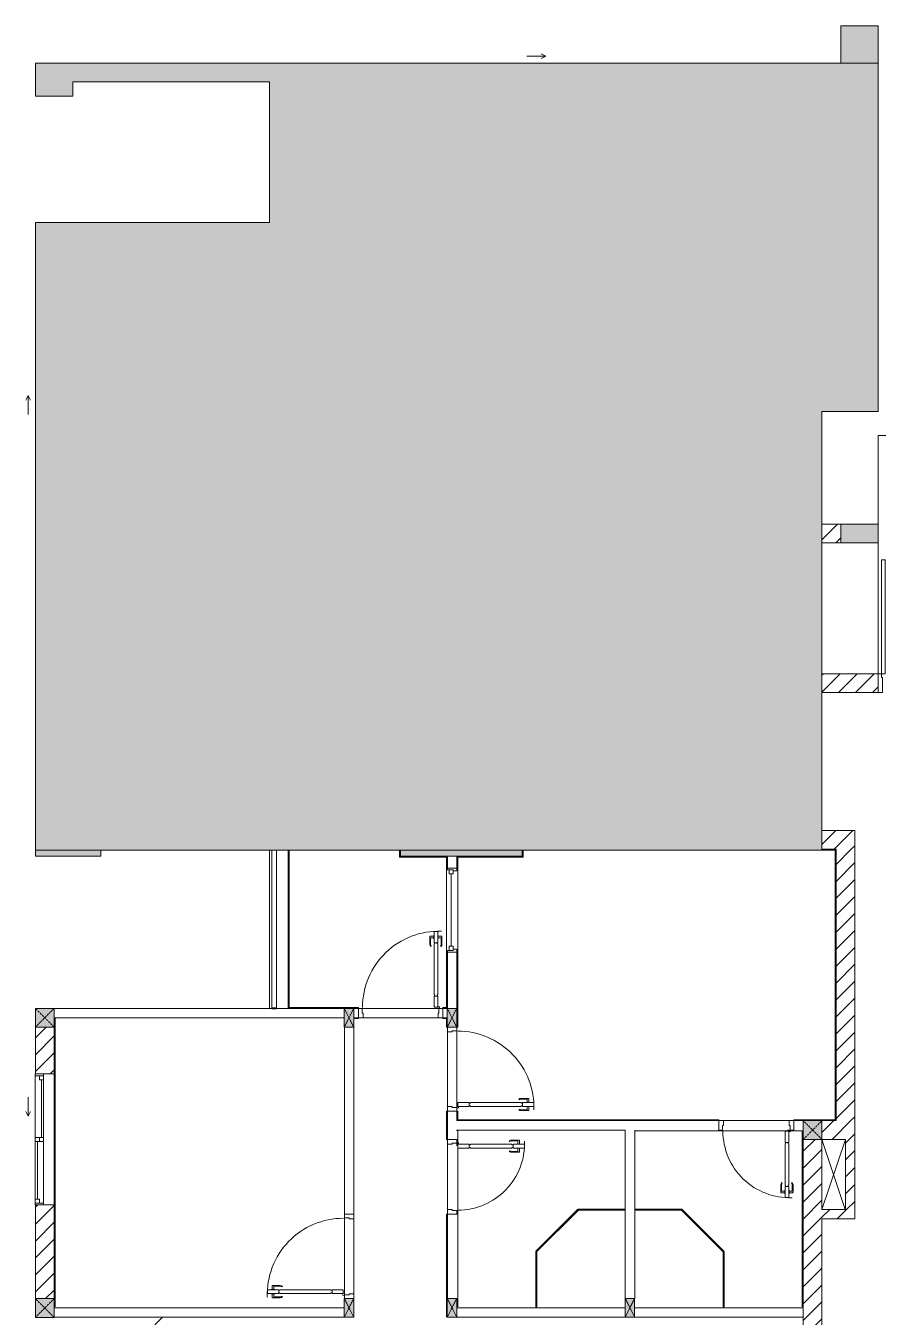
# Model space of a CAD drawing. Header units: millimetres. Extents: x 31499 to 223976, y 3719 to 80291.
# Drawn here: x 130173 to 139275, y 64837 to 78637 of the extents above; entities that cross this region are included whole.
import ezdxf

# ---------------------------------------------------------------- set-up
doc = ezdxf.new("R2010")
doc.units = ezdxf.units.MM
doc.linetypes.add('IMPORT-Dash _2_', pattern=[6, 3, -3])
for name, color, linetype, lineweight in [('0-2', 170, 'Continuous', 9), ('A-DETL-GENF-6', 20, 'Continuous', 9), ('A-DETL-GENF-7', 170, 'Continuous', 9), ('A-DETL-THIN-2', 151, 'Continuous', 9), ('A-DOOR-2', 170, 'Continuous', 9), ('A-DOOR-FRAM-2', 170, 'Continuous', 9), ('A-FLOR-1', 170, 'Continuous', 9), ('A-FLOR-HRAL-6', 170, 'Continuous', 9), ('A-GLAZ-5', 170, 'Continuous', 9), ('A-GLAZ-CURT-3', 170, 'Continuous', 9), ('A-WALL-1', 170, 'Continuous', 9), ('A-WALL-PATT-3', 170, 'Continuous', 9), ('A_1404_dwg-1', 170, 'Continuous', 9), ('I-WALL', 170, 'Continuous', 9), ('I-WALL-1', 170, 'Continuous', 9), ('S-COLS-1', 170, 'Continuous', 9), ('S-COLS-12', 170, 'IMPORT-Dash _2_', 9), ('S-COLS-2', 170, 'Continuous', 9), ('S-COLS-4', 170, 'Continuous', 9), ('S-COLS-HDLN-1', 170, 'IMPORT-Dash _2_', 9)]:
    doc.layers.add(name, color=color, linetype=linetype, lineweight=lineweight)
pattern_1 = [(45, (0, 0), (-90.50967, 90.50967), [])]

# ---------------------------------------------------------------- blocks, each defined once
blk = doc.blocks.new('A_1404_dwg_NCV_TKTC_KET CAU_rvt-1-TKTC_MB HOÀN THIỆN SÀN TẦNG 3-4-4819833-KeyPlan-CH2A_Tầng 3 - Tầng 8')
at = {"layer": 'S-COLS-1'}
for points in [[(42453, 78237), (42653, 78237), (42653, 78637), (42253, 78637), (42253, 78237), (42443, 78237)], [(42403, 73112), (42653, 73112), (42653, 73312), (42253, 73312), (42253, 73112)], [(34353, 69762), (34353, 69827), (33653, 69827), (33653, 69762)], [(38153, 69762), (38853, 69762), (38853, 69827), (37553, 69827), (37553, 69762), (38053, 69762)]]:
    blk.add_hatch(color=256, dxfattribs=at).paths.add_polyline_path(points)
at = {"layer": 'A-FLOR-1'}
for p, q in [((42653, 73112), (42653, 71712)), ((36152, 69827), (36152, 68137))]:
    blk.add_line(p, q, dxfattribs=at)
at = {"layer": 'A-FLOR-1', "flags": 128}
for points in [[(44403, 74259), (42653, 74259), (42653, 73312)], [(42053, 65987), (42053, 66735), (42303, 66735)]]:
    blk.add_lwpolyline(points, dxfattribs=at)
at = {"layer": 'S-COLS-2', "flags": 128}
for points in [[(42653, 78237), (42653, 78637), (42253, 78637), (42253, 78237)], [(33653, 69827), (33653, 69762), (34353, 69762), (34353, 69827)]]:
    blk.add_lwpolyline(points, dxfattribs=at)
blk.add_lwpolyline([(42253, 73312), (42253, 73112), (42653, 73112), (42653, 73312)], close=True, dxfattribs=at)
blk = doc.blocks.new('A_1404_dwg_DOOR_CW_01 CANH MO-PANEL KINH - DIW_01-900x2200-CỬA GỖ VÂN LAMINATE-V88-TKTC_MB HOÀN THIỆN SÀN TẦNG 3-4-4819893-KeyPlan-CH2A_Tầng 3 - Tầng 8')
at = {"layer": 'A-DETL-GENF-7'}
for p, q in [((38814, 67167), (38818, 67160)), ((38840, 67175), (38919, 67175)), ((38902, 67167), (38840, 67167)), ((38906, 67132), (38906, 67163)), ((38906, 67088), (38906, 67057)), ((38923, 67132), (38923, 67171)), ((38923, 67088), (38923, 67049)), ((38814, 67053), (38818, 67060)), ((38902, 67053), (38840, 67053)), ((38840, 67045), (38919, 67045))]:
    blk.add_line(p, q, dxfattribs=at)
at = {"layer": 'A-DETL-GENF-7', "flags": 128}
for points in [[(38285, 67130), (38285, 67090), (38165, 67090), (38165, 67130)], [(38299, 67124), (38299, 67130), (38841, 67130), (38841, 67124), (38855, 67124), (38855, 67096), (38841, 67096), (38841, 67090), (38299, 67090), (38299, 67096), (38285, 67096), (38285, 67124)], [(38975, 67090), (38975, 67130), (38855, 67130), (38855, 67090)], [(38895, 67132), (38895, 67130), (38934, 67130), (38934, 67132)], [(38895, 67088), (38895, 67090), (38934, 67090), (38934, 67088)]]:
    blk.add_lwpolyline(points, close=True, dxfattribs=at)
at = {"layer": 'A-DETL-GENF-7'}
blk.add_circle((38163, 67080), 10, dxfattribs=at)
for centre, radius, start, end in [((38163, 67080), 814, 358, 90), ((38840, 67130), 45, 90, 125), ((38840, 67130), 37, 90, 125), ((38902, 67163), 4, 0, 90), ((38919, 67171), 4, 0, 90), ((38840, 67090), 45, 235, 270), ((38840, 67090), 37, 235, 270), ((38902, 67057), 4, 270, 0), ((38919, 67049), 4, 270, 0)]:
    blk.add_arc(centre, radius, start, end, dxfattribs=at)
at = {"layer": 'A-DOOR-2'}
blk.add_line((38153, 67080), (38153, 67105), dxfattribs=at)
at = {"layer": 'A-DOOR-2', "flags": 128}
blk.add_lwpolyline([(38153, 67937), (38153, 67897), (38103, 67897), (38103, 67887), (38053, 67887), (38053, 67937)], dxfattribs=at)
blk.add_lwpolyline([(38053, 67087), (38103, 67087), (38103, 67077), (38153, 67077), (38153, 67037), (38053, 67037)], close=True, dxfattribs=at)
blk = doc.blocks.new('A_1404_dwg_DOOR_CW_01 CANH MO-PANEL KINH - DIG_02-800x2200-CỬA NHÔM KÍNH-V57-TKTC_MB HOÀN THIỆN SÀN TẦNG 3-4-4819848-KeyPlan-CH2A_Tầng 3 - Tầng 8')
at = {"layer": 'A-DETL-GENF-7'}
for p, q in [((112414, 58419), (112418, 58413)), ((112440, 58427), (112519, 58427)), ((112502, 58419), (112440, 58419)), ((112506, 58384), (112506, 58415)), ((112523, 58384), (112523, 58423)), ((112414, 58305), (112418, 58312)), ((112502, 58305), (112440, 58305)), ((112440, 58297), (112519, 58297)), ((112506, 58340), (112506, 58309)), ((112523, 58340), (112523, 58301))]:
    blk.add_line(p, q, dxfattribs=at)
at = {"layer": 'A-DETL-GENF-7', "flags": 128}
for points in [[(111985, 58342), (111985, 58382), (111865, 58382), (111865, 58342)], [(111999, 58348), (111999, 58342), (112441, 58342), (112441, 58348), (112455, 58348), (112455, 58376), (112441, 58376), (112441, 58382), (111999, 58382), (111999, 58376), (111985, 58376), (111985, 58348)], [(112575, 58382), (112575, 58342), (112455, 58342), (112455, 58382)], [(112495, 58384), (112495, 58382), (112534, 58382), (112534, 58384)], [(112495, 58340), (112495, 58342), (112534, 58342), (112534, 58340)]]:
    blk.add_lwpolyline(points, close=True, dxfattribs=at)
at = {"layer": 'A-DETL-GENF-7'}
blk.add_circle((111863, 58392), 10, dxfattribs=at)
for centre, radius, start, end in [((111863, 58392), 714, 270, 2), ((112440, 58382), 45, 90, 125), ((112440, 58382), 37, 90, 125), ((112502, 58415), 4, 0, 90), ((112519, 58423), 4, 0, 90), ((112440, 58342), 45, 235, 270), ((112440, 58342), 37, 235, 270), ((112502, 58309), 4, 270, 0), ((112519, 58301), 4, 270, 0)]:
    blk.add_arc(centre, radius, start, end, dxfattribs=at)
at = {"layer": 'A-DOOR-2'}
blk.add_line((111853, 58392), (111853, 58367), dxfattribs=at)
at = {"layer": 'A-DOOR-2', "flags": 128}
for points in [[(111753, 58435), (111753, 58385), (111803, 58385), (111803, 58395), (111853, 58395), (111853, 58435)], [(111753, 57685), (111753, 57635), (111853, 57635), (111853, 57675), (111803, 57675), (111803, 57685)]]:
    blk.add_lwpolyline(points, close=True, dxfattribs=at)
blk = doc.blocks.new('A_1404_dwg_DOOR_CW_01 CANH MO-PANEL KINH - DIW_01-900x2200-CỬA GỖ VÂN LAMINATE-553393-TKTC_MB HOÀN THIỆN SÀN TẦNG 3-4-4819840-KeyPlan-CH2A_Tầng 3 - Tầng 8')
at = {"layer": 'A-DETL-GENF-7'}
for p, q in [((46582, 38482), (46582, 38521)), ((46666, 38525), (46586, 38525)), ((46599, 38482), (46599, 38513)), ((46603, 38517), (46666, 38517)), ((46691, 38517), (46687, 38511)), ((46582, 38438), (46582, 38399)), ((46666, 38395), (46586, 38395)), ((46599, 38438), (46599, 38407)), ((46603, 38403), (46666, 38403)), ((46691, 38404), (46687, 38410))]:
    blk.add_line(p, q, dxfattribs=at)
at = {"layer": 'A-DETL-GENF-7', "flags": 128}
for points in [[(46531, 38440), (46531, 38480), (46651, 38480), (46651, 38440)], [(46610, 38482), (46610, 38480), (46571, 38480), (46571, 38482)], [(46610, 38438), (46610, 38440), (46571, 38440), (46571, 38438)], [(47207, 38474), (47207, 38480), (46665, 38480), (46665, 38474), (46651, 38474), (46651, 38446), (46665, 38446), (46665, 38440), (47207, 38440), (47207, 38446), (47221, 38446), (47221, 38474)], [(47221, 38480), (47221, 38440), (47341, 38440), (47341, 38480)]]:
    blk.add_lwpolyline(points, close=True, dxfattribs=at)
at = {"layer": 'A-DETL-GENF-7'}
blk.add_circle((47343, 38430), 10, dxfattribs=at)
for centre, radius, start, end in [((47343, 38430), 814, 90, 182), ((46586, 38521), 4, 90, 180), ((46603, 38513), 4, 90, 180), ((46666, 38480), 45, 55, 90), ((46666, 38480), 37, 55, 90), ((46586, 38399), 4, 180, 270), ((46603, 38407), 4, 180, 270), ((46666, 38440), 37, 270, 305), ((46666, 38440), 45, 270, 305)]:
    blk.add_arc(centre, radius, start, end, dxfattribs=at)
at = {"layer": 'A-DOOR-2'}
blk.add_line((47353, 38430), (47353, 38455), dxfattribs=at)
at = {"layer": 'A-DOOR-2', "flags": 128}
for points in [[(47453, 39237), (47453, 39287), (47353, 39287), (47353, 39247), (47403, 39247), (47403, 39237)], [(47453, 38387), (47453, 38437), (47403, 38437), (47403, 38427), (47353, 38427), (47353, 38387)]]:
    blk.add_lwpolyline(points, close=True, dxfattribs=at)
blk = doc.blocks.new('A_1404_dwg_M_Fixed - 900 x 1400-901190-TKTC_MB HOÀN THIỆN SÀN TẦNG 3-4-4819850-KeyPlan-CH2A_Tầng 3 - Tầng 8')
at = {"layer": 'A-GLAZ-5'}
blk.add_line((111794, 60598), (111794, 61372), dxfattribs=at)
at = {"layer": 'A-GLAZ-5', "flags": 128}
for points in [[(111772, 61416), (111772, 61372), (111816, 61372), (111816, 61416), (111753, 61416), (111753, 61434)], [(111816, 61403), (111853, 61403), (111853, 61435)], [(111753, 60535), (111753, 60554), (111816, 60554), (111816, 60598), (111772, 60598), (111772, 60554)], [(111816, 60567), (111853, 60567), (111853, 60535)]]:
    blk.add_lwpolyline(points, dxfattribs=at)
blk = doc.blocks.new('A_1404_dwg_Railing - 50 x 10mm-901205-TKTC_MB HOÀN THIỆN SÀN TẦNG 3-4-4819861-KeyPlan-CH2A_Tầng 3 - Tầng 8')
at = {"layer": 'A-FLOR-HRAL-6', "flags": 128}
blk.add_lwpolyline([(107527, 61567), (107477, 61567), (107477, 61557), (107527, 61557)], close=True, dxfattribs=at)
blk = doc.blocks.new('A_1404_dwg_Railing - Railing-883693-TKTC_MB HOÀN THIỆN SÀN TẦNG 3-4-4819894-KeyPlan-CH2A_Tầng 3 - Tầng 8')
at = {"layer": 'A-FLOR-HRAL-6'}
for p, q in [((36178, 69827), (36178, 68141)), ((36228, 68141), (36228, 69827))]:
    blk.add_line(p, q, dxfattribs=at)
blk.add_blockref('A_1404_dwg_Railing - 50 x 10mm-901205-TKTC_MB HOÀN THIỆN SÀN TẦNG 3-4-4819861-KeyPlan-CH2A_Tầng 3 - Tầng 8', (-71300, 6575))
blk = doc.blocks.new('A_1404_dwg_System Panel - Glazed-901210-TKTC_MB HOÀN THIỆN SÀN TẦNG 3-4-4819895-KeyPlan-CH2A_Tầng 3 - Tầng 8')
at = {"layer": 'A-GLAZ-CURT-3'}
blk.add_hatch(color=256, dxfattribs=at).paths.add_polyline_path([(38999, 64949), (39008, 64949), (39003, 65540), (38998, 65540), (38998, 64949)])
blk.add_line((39008, 64949), (39008, 65538), dxfattribs=at)
at = {"layer": 'A-GLAZ-CURT-3', "flags": 128}
blk.add_lwpolyline([(38998, 65540), (38998, 64949), (39008, 64949)], dxfattribs=at)
blk = doc.blocks.new('A_1404_dwg_System Panel - Glazed-901211-TKTC_MB HOÀN THIỆN SÀN TẦNG 3-4-4819896-KeyPlan-CH2A_Tầng 3 - Tầng 8')
at = {"layer": 'A-GLAZ-CURT-3'}
blk.add_hatch(color=256, dxfattribs=at).paths.add_polyline_path([(39008, 65538), (39450, 65987), (39447, 65991), (39003, 65540), (39008, 65540)])
blk.add_line((39006, 65536), (39452, 65982), dxfattribs=at)
at = {"layer": 'A-GLAZ-CURT-3', "flags": 128}
blk.add_lwpolyline([(39447, 65991), (38999, 65543), (39006, 65536)], dxfattribs=at)
blk = doc.blocks.new('A_1404_dwg_System Panel - Glazed-901212-TKTC_MB HOÀN THIỆN SÀN TẦNG 3-4-4819897-KeyPlan-CH2A_Tầng 3 - Tầng 8')
at = {"layer": 'A-GLAZ-CURT-3'}
blk.add_hatch(color=256, dxfattribs=at).paths.add_polyline_path([(39454, 65982), (39953, 65982), (39953, 65992), (39450, 65987), (39452, 65982)])
at = {"layer": 'A-GLAZ-CURT-3', "flags": 128}
blk.add_lwpolyline([(39450, 65982), (39953, 65982), (39953, 65992), (39450, 65992)], close=True, dxfattribs=at)
blk = doc.blocks.new('A_1404_dwg_G1_SOF - BO TRU - 100x200-745959-TKTC_MB HOÀN THIỆN SÀN TẦNG 3-4-4819847-KeyPlan-CH2A_Tầng 3 - Tầng 8')
at = {"layer": 'S-COLS-1'}
blk.add_hatch(color=256, dxfattribs=at).paths.add_polyline_path([(111053, 40037), (111053, 40237), (110953, 40237), (110953, 40037)])
at = {"layer": 'S-COLS-1', "flags": 128}
blk.add_lwpolyline([(110953, 40037), (111053, 40037), (111053, 40237), (110953, 40237)], close=True, dxfattribs=at)
at = {"layer": 'S-COLS-HDLN-1'}
for p, q in [((110953, 40037), (111053, 40237)), ((111053, 40037), (110953, 40237))]:
    blk.add_line(p, q, dxfattribs=at)
blk = doc.blocks.new('A_1404_dwg_DOOR_CW_01 CANH MO-PANEL KINH - DIG_01-900x2200-CỬA NHÔM KÍNH-901215-TKTC_MB HOÀN THIỆN SÀN TẦNG 3-4-4819898-KeyPlan-CH2A_Tầng 3 - Tầng 8')
at = {"layer": 'A-DETL-GENF-7'}
for p, q in [((37865, 68824), (37865, 68903)), ((37908, 68907), (37869, 68907)), ((37873, 68886), (37873, 68824)), ((37908, 68890), (37877, 68890)), ((37952, 68907), (37991, 68907)), ((37952, 68890), (37983, 68890)), ((37987, 68886), (37987, 68824)), ((37995, 68824), (37995, 68903)), ((37873, 68798), (37879, 68803)), ((37986, 68798), (37980, 68803))]:
    blk.add_line(p, q, dxfattribs=at)
at = {"layer": 'A-DETL-GENF-7', "flags": 128}
for points in [[(37908, 68879), (37910, 68879), (37910, 68919), (37908, 68919)], [(37950, 68959), (37910, 68959), (37910, 68839), (37950, 68839)], [(37952, 68879), (37950, 68879), (37950, 68919), (37952, 68919)], [(37916, 68283), (37910, 68283), (37910, 68825), (37916, 68825), (37916, 68839), (37944, 68839), (37944, 68825), (37950, 68825), (37950, 68283), (37944, 68283), (37944, 68269), (37916, 68269)], [(37910, 68269), (37950, 68269), (37950, 68149), (37910, 68149)]]:
    blk.add_lwpolyline(points, close=True, dxfattribs=at)
at = {"layer": 'A-DETL-GENF-7'}
blk.add_circle((37960, 68147), 10, dxfattribs=at)
for centre, radius, start, end in [((37960, 68147), 814, 88, 180), ((37869, 68903), 4, 90, 180), ((37877, 68886), 4, 90, 180), ((37983, 68886), 4, 0, 90), ((37991, 68903), 4, 0, 90), ((37910, 68824), 45, 180, 215), ((37910, 68824), 37, 180, 215), ((37950, 68824), 37, 325, 0), ((37950, 68824), 45, 325, 0)]:
    blk.add_arc(centre, radius, start, end, dxfattribs=at)
at = {"layer": 'A-DOOR-2'}
blk.add_line((37960, 68137), (37935, 68137), dxfattribs=at)
at = {"layer": 'A-DOOR-2', "flags": 128}
for points in [[(37103, 68037), (37103, 68137), (37143, 68137), (37143, 68087), (37153, 68087), (37153, 68037)], [(37953, 68037), (37953, 68087), (37963, 68087), (37963, 68137), (38003, 68137), (38003, 68037)]]:
    blk.add_lwpolyline(points, close=True, dxfattribs=at)
blk = doc.blocks.new('A_1404_dwg_System Panel - Glazed-901217-TKTC_MB HOÀN THIỆN SÀN TẦNG 3-4-4819899-KeyPlan-CH2A_Tầng 3 - Tầng 8')
at = {"layer": 'A-GLAZ-CURT-3'}
blk.add_hatch(color=256, dxfattribs=at).paths.add_polyline_path([(40555, 65982), (40551, 65992), (40053, 65992), (40053, 65982), (40553, 65982)])
at = {"layer": 'A-GLAZ-CURT-3', "flags": 128}
blk.add_lwpolyline([(40555, 65992), (40053, 65992), (40053, 65982), (40553, 65982)], dxfattribs=at)
blk = doc.blocks.new('A_1404_dwg_System Panel - Glazed-901218-TKTC_MB HOÀN THIỆN SÀN TẦNG 3-4-4819900-KeyPlan-CH2A_Tầng 3 - Tầng 8')
at = {"layer": 'A-GLAZ-CURT-3'}
blk.add_hatch(color=256, dxfattribs=at).paths.add_polyline_path([(41008, 64949), (41003, 65540), (40998, 65536), (40998, 64949)])
blk.add_line((41008, 64949), (41008, 65540), dxfattribs=at)
at = {"layer": 'A-GLAZ-CURT-3', "flags": 128}
blk.add_lwpolyline([(40998, 65538), (40998, 64949), (41008, 64949)], dxfattribs=at)
blk = doc.blocks.new('A_1404_dwg_System Panel - Glazed-901219-TKTC_MB HOÀN THIỆN SÀN TẦNG 3-4-4819901-KeyPlan-CH2A_Tầng 3 - Tầng 8')
at = {"layer": 'A-GLAZ-CURT-3'}
blk.add_hatch(color=256, dxfattribs=at).paths.add_polyline_path([(40998, 65538), (41003, 65540), (41006, 65543), (40555, 65987), (40555, 65980), (40917, 65618)])
at = {"layer": 'A-GLAZ-CURT-3', "flags": 128}
blk.add_lwpolyline([(41006, 65543), (40558, 65991), (40551, 65984), (40999, 65536)], close=True, dxfattribs=at)
blk = doc.blocks.new('A_1404_dwg_NCV_TKTC_TANG 3 - 4_rvt-1-TKTC_MB HOÀN THIỆN SÀN TẦNG 3-4-4819943-KeyPlan-CH2A_Tầng 3 - Tầng 8')
at = {"layer": 'A-WALL-PATT-3'}
for points in [[(42193, 69827), (42193, 69837), (42053, 69837), (42053, 69827)], [(42203, 66947), (42203, 69837), (42193, 69837), (42193, 66947)], [(37553, 69762), (37553, 69827), (37543, 69827), (37543, 69762)], [(37553, 69752), (38043, 69752), (38043, 69762), (37543, 69762), (37543, 69752), (37553, 69752)], [(38163, 69752), (38853, 69752), (38853, 69762), (38153, 69762), (38153, 69752)], [(38863, 69752), (38863, 69827), (38853, 69827), (38853, 69752)]]:
    blk.add_hatch(color=256, dxfattribs=at).paths.add_polyline_path(points)
h = blk.add_hatch(color=256, dxfattribs=at)
h.paths.add_polyline_path([(38053, 68147), (38053, 68737), (38043, 68737), (38043, 68147)])
h.paths.add_polyline_path([(38053, 69637), (38053, 69762), (38043, 69762), (38043, 69637)])
h = blk.add_hatch(color=256, dxfattribs=at)
h.paths.add_polyline_path([(38163, 66947), (38163, 67037), (38153, 67037), (38153, 66947)])
h.paths.add_polyline_path([(38163, 67937), (38163, 68737), (38153, 68737), (38153, 67937)])
h.paths.add_polyline_path([(38153, 69637), (38163, 69637), (38163, 69752), (38153, 69752), (38153, 69659)])
h = blk.add_hatch(color=256, dxfattribs=at)
h.paths.add_polyline_path([(37063, 68137), (37103, 68137), (37103, 68147), (36353, 68147), (36353, 68137), (37053, 68137)])
h.paths.add_polyline_path([(38053, 68137), (38053, 68147), (38003, 68147), (38003, 68137), (38043, 68137)])
h = blk.add_hatch(color=256, dxfattribs=at)
h.paths.add_polyline_path([(38003, 68027), (38043, 68027), (38043, 68037), (38003, 68037)])
h.paths.add_polyline_path([(37063, 68027), (37103, 68027), (37103, 68037), (37063, 68037)])
h = blk.add_hatch(color=256, dxfattribs=at)
h.paths.add_polyline_path([(38043, 64837), (38053, 64837), (38053, 65937), (38043, 65937), (38043, 65037)])
h.paths.add_polyline_path([(38053, 66737), (38053, 67037), (38043, 67037), (38043, 66737)])
h.paths.add_polyline_path([(38043, 67937), (38053, 67937), (38053, 68037), (38043, 68037), (38043, 68027)])
h = blk.add_hatch(color=256, dxfattribs=at)
h.paths.add_polyline_path([(33863, 64937), (33863, 66037), (33853, 66035), (33853, 64937)])
h.paths.add_polyline_path([(33863, 67437), (33863, 68027), (33853, 68027), (33853, 67437)])
h = blk.add_hatch(color=256, dxfattribs=at)
h.paths.add_polyline_path([(41753, 66937), (42203, 66937), (42203, 66947), (41753, 66947)])
h.paths.add_polyline_path([(39409, 66937), (40953, 66937), (40953, 66947), (38153, 66947), (38153, 66937), (38163, 66937)])
at = {"layer": 'A-FLOR-1'}
for p, q in [((33853, 68037), (33853, 68027)), ((37953, 68037), (37153, 68037)), ((38153, 67897), (38153, 67077)), ((38053, 67087), (38053, 67887)), ((41003, 66937), (41703, 66937)), ((38053, 65987), (38053, 66687)), ((36953, 65077), (36953, 65897)), ((37053, 65887), (37053, 65087)), ((39003, 64937), (39003, 64949)), ((41003, 64949), (41003, 64937)), ((41853, 64937), (41853, 64947))]:
    blk.add_line(p, q, dxfattribs=at)
at = {"layer": 'A-WALL-1'}
for p, q in [((36153, 68137), (36153, 69827)), ((36353, 69827), (36353, 68147)), ((38053, 69762), (38053, 69637)), ((38153, 69637), (38153, 69752)), ((38053, 69637), (38153, 69637)), ((38153, 68737), (38053, 68737)), ((38053, 68737), (38053, 68147)), ((38153, 68137), (38153, 68737)), ((33853, 68137), (33853, 68037)), ((36178, 68137), (33853, 68137)), ((33853, 68037), (36953, 68037)), ((36953, 68137), (36228, 68137)), ((37103, 68137), (37053, 68137)), ((37053, 68037), (37063, 68037)), ((37063, 68037), (37103, 68037)), ((37103, 68037), (37103, 68137)), ((37143, 68137), (37963, 68137)), ((37953, 68037), (37153, 68037)), ((38003, 68137), (38003, 68037)), ((38053, 68137), (38003, 68137)), ((38003, 68037), (38043, 68037)), ((38043, 68037), (38053, 68037)), ((38053, 68147), (38053, 68137)), ((37053, 67936), (36953, 67936)), ((36953, 67936), (36953, 65937)), ((37053, 65937), (37053, 67936)), ((38153, 67897), (38153, 67077)), ((38053, 67087), (38053, 67887)), ((38153, 67037), (38053, 67037)), ((38053, 67037), (38053, 66737)), ((38153, 66947), (38153, 67037)), ((40953, 66937), (40053, 66937)), ((40953, 66837), (40953, 66937)), ((41003, 66937), (41703, 66937)), ((41753, 66937), (41753, 66837)), ((41853, 66937), (41753, 66937)), ((41853, 66837), (41853, 66937)), ((40053, 65992), (40053, 66837)), ((38053, 66737), (38153, 66737)), ((38053, 65987), (38053, 66687)), ((39953, 65992), (39953, 65982)), ((39953, 65982), (39953, 65037)), ((40053, 65982), (40053, 65992)), ((40053, 65037), (40053, 65982)), ((36953, 65937), (37053, 65937)), ((36953, 65077), (36953, 65897)), ((37053, 65887), (37053, 65087)), ((38153, 65937), (38053, 65937)), ((38053, 65937), (38053, 65037)), ((37053, 65037), (36953, 65037)), ((33853, 64937), (33853, 64837)), ((36953, 64937), (33853, 64937)), ((39953, 64937), (38153, 64937)), ((33853, 64837), (36953, 64837)), ((38153, 64837), (39953, 64837))]:
    blk.add_line(p, q, dxfattribs=at)
at = {"layer": 'A-WALL-1', "flags": 128}
for points in [[(38153, 69752), (38153, 69762), (38053, 69762)], [(40053, 66937), (38153, 66937), (38153, 66947)], [(38153, 66827), (38153, 66837), (39953, 66837), (39953, 65992)], [(40053, 64837), (41853, 64837), (41853, 64937), (40053, 64937)]]:
    blk.add_lwpolyline(points, dxfattribs=at)
at = {"layer": 'I-WALL'}
for p, q in [((36363, 69827), (36363, 68147)), ((38053, 69637), (38053, 69762)), ((38153, 69752), (38153, 69637)), ((38043, 68737), (38043, 69637)), ((38163, 69637), (38163, 68737)), ((38053, 68147), (38053, 68737)), ((38153, 68737), (38153, 68137)), ((37053, 68137), (37103, 68137)), ((37103, 68037), (37063, 68037)), ((38003, 68137), (38053, 68137)), ((38043, 68037), (38003, 68037)), ((33853, 66037), (33853, 67437)), ((33863, 67437), (33863, 66037)), ((38053, 66737), (38053, 67037)), ((38153, 67037), (38153, 66947)), ((40053, 66937), (40953, 66937)), ((41753, 66937), (41853, 66937)), ((41753, 66827), (40953, 66827)), ((38163, 66737), (38163, 65937)), ((38053, 65037), (38053, 65937))]:
    blk.add_line(p, q, dxfattribs=at)
at = {"layer": 'I-WALL-1'}
for p, q in [((38053, 68037), (38043, 68037)), ((38053, 68137), (38053, 68147)), ((33853, 68027), (33853, 67937)), ((41853, 66937), (42053, 66937)), ((40053, 66837), (40053, 66827)), ((33853, 65035), (33853, 64937)), ((33853, 64937), (33863, 64937)), ((38153, 64937), (38163, 64937))]:
    blk.add_line(p, q, dxfattribs=at)
at = {"layer": 'I-WALL-1', "flags": 128}
for points in [[(42053, 66937), (42203, 66937), (42203, 66947), (42203, 69837), (42193, 69837), (42053, 69837)], [(37543, 69827), (37543, 69762), (37543, 69752), (38043, 69752), (38043, 69637), (38053, 69637)], [(38053, 69762), (38043, 69762), (37553, 69762), (37553, 69827)], [(38853, 69827), (38853, 69762), (38153, 69762), (38153, 69752)], [(38153, 69637), (38163, 69637), (38163, 69752), (38853, 69752), (38863, 69752), (38863, 69827)], [(42053, 69827), (42193, 69827), (42193, 66947), (41753, 66947), (41753, 66937)], [(38053, 68737), (38043, 68737), (38043, 68147), (38003, 68147), (38003, 68137)], [(38153, 67937), (38163, 67937), (38163, 68737), (38153, 68737)], [(37103, 68137), (37103, 68147), (36353, 68147), (36353, 68137), (36953, 68137)], [(37063, 68027), (37103, 68027), (37103, 68037)], [(38003, 68037), (38003, 68027), (38043, 68027), (38043, 67937), (38053, 67937)], [(33853, 67937), (33853, 67437), (33863, 67437), (33863, 68027)], [(38053, 67037), (38043, 67037), (38043, 66737), (38053, 66737)], [(40953, 66937), (40953, 66947), (38163, 66947), (38163, 67037), (38153, 67037)], [(38153, 66947), (38153, 66937), (40053, 66937)], [(38153, 66737), (38163, 66737), (38163, 66827)], [(40063, 66827), (40953, 66827), (40953, 66837)], [(41753, 66837), (41753, 66827), (41843, 66827), (41843, 64947)], [(41853, 64947), (41853, 66827), (41853, 66837)], [(33863, 64947), (33863, 66037), (33853, 66037), (33853, 65035)], [(38053, 65937), (38043, 65937), (38043, 64837)], [(38163, 64947), (38163, 65937), (38153, 65937)]]:
    blk.add_lwpolyline(points, dxfattribs=at)
for name, p in [('A_1404_dwg_Railing - Railing-883693-TKTC_MB HOÀN THIỆN SÀN TẦNG 3-4-4819894-KeyPlan-CH2A_Tầng 3 - Tầng 8', (0, 0)), ('A_1404_dwg_M_Fixed - 900 x 1400-901190-TKTC_MB HOÀN THIỆN SÀN TẦNG 3-4-4819850-KeyPlan-CH2A_Tầng 3 - Tầng 8', (-73700, 8202)), ('A_1404_dwg_DOOR_CW_01 CANH MO-PANEL KINH - DIG_01-900x2200-CỬA NHÔM KÍNH-901215-TKTC_MB HOÀN THIỆN SÀN TẦNG 3-4-4819898-KeyPlan-CH2A_Tầng 3 - Tầng 8', (0, 0)), ('A_1404_dwg_DOOR_CW_01 CANH MO-PANEL KINH - DIW_01-900x2200-CỬA GỖ VÂN LAMINATE-V88-TKTC_MB HOÀN THIỆN SÀN TẦNG 3-4-4819893-KeyPlan-CH2A_Tầng 3 - Tầng 8', (0, 0)), ('A_1404_dwg_DOOR_CW_01 CANH MO-PANEL KINH - DIG_02-800x2200-CỬA NHÔM KÍNH-V57-TKTC_MB HOÀN THIỆN SÀN TẦNG 3-4-4819848-KeyPlan-CH2A_Tầng 3 - Tầng 8', (-73700, 8302)), ('A_1404_dwg_System Panel - Glazed-901211-TKTC_MB HOÀN THIỆN SÀN TẦNG 3-4-4819896-KeyPlan-CH2A_Tầng 3 - Tầng 8', (0, 0)), ('A_1404_dwg_System Panel - Glazed-901212-TKTC_MB HOÀN THIỆN SÀN TẦNG 3-4-4819897-KeyPlan-CH2A_Tầng 3 - Tầng 8', (0, 0)), ('A_1404_dwg_System Panel - Glazed-901217-TKTC_MB HOÀN THIỆN SÀN TẦNG 3-4-4819899-KeyPlan-CH2A_Tầng 3 - Tầng 8', (0, 0)), ('A_1404_dwg_System Panel - Glazed-901219-TKTC_MB HOÀN THIỆN SÀN TẦNG 3-4-4819901-KeyPlan-CH2A_Tầng 3 - Tầng 8', (0, 0)), ('A_1404_dwg_DOOR_CW_01 CANH MO-PANEL KINH - DIW_01-900x2200-CỬA GỖ VÂN LAMINATE-553393-TKTC_MB HOÀN THIỆN SÀN TẦNG 3-4-4819840-KeyPlan-CH2A_Tầng 3 - Tầng 8', (-10400, 26650)), ('A_1404_dwg_System Panel - Glazed-901210-TKTC_MB HOÀN THIỆN SÀN TẦNG 3-4-4819895-KeyPlan-CH2A_Tầng 3 - Tầng 8', (0, 0)), ('A_1404_dwg_System Panel - Glazed-901218-TKTC_MB HOÀN THIỆN SÀN TẦNG 3-4-4819900-KeyPlan-CH2A_Tầng 3 - Tầng 8', (0, 0))]:
    blk.add_blockref(name, p)
for name, p, rotation in [('A_1404_dwg_G1_SOF - BO TRU - 100x200-745959-TKTC_MB HOÀN THIỆN SÀN TẦNG 3-4-4819847-KeyPlan-CH2A_Tầng 3 - Tầng 8', (148005, 108174), 180), ('A_1404_dwg_G1_SOF - BO TRU - 100x200-745959-TKTC_MB HOÀN THIỆN SÀN TẦNG 3-4-4819847-KeyPlan-CH2A_Tầng 3 - Tầng 8', (149105, 108174), 180), ('A_1404_dwg_DOOR_CW_01 CANH MO-PANEL KINH - DIG_02-800x2200-CỬA NHÔM KÍNH-V57-TKTC_MB HOÀN THIỆN SÀN TẦNG 3-4-4819848-KeyPlan-CH2A_Tầng 3 - Tầng 8', (-16683, 178690), 270), ('A_1404_dwg_G1_SOF - BO TRU - 100x200-745959-TKTC_MB HOÀN THIỆN SÀN TẦNG 3-4-4819847-KeyPlan-CH2A_Tầng 3 - Tầng 8', (148005, 105074), 180), ('A_1404_dwg_G1_SOF - BO TRU - 100x200-745959-TKTC_MB HOÀN THIỆN SÀN TẦNG 3-4-4819847-KeyPlan-CH2A_Tầng 3 - Tầng 8', (149105, 105074), 180), ('A_1404_dwg_G1_SOF - BO TRU - 100x200-745959-TKTC_MB HOÀN THIỆN SÀN TẦNG 3-4-4819847-KeyPlan-CH2A_Tầng 3 - Tầng 8', (151005, 105074), 180)]:
    blk.add_blockref(name, p, dxfattribs=dict(rotation=rotation))
blk = doc.blocks.new('A_1404_dwg_1_FAMILY RVT - W01-WxH 1400x1400xmm-411185-TKTC_MB HOÀN THIỆN SÀN TẦNG 3-4-4819948-KeyPlan-CH2A_Tầng 3 - Tầng 8')
at = {"layer": 'A-GLAZ-5'}
blk.add_line((39104, 78313), (38901, 78313), dxfattribs=at)
at = {"layer": 'A-GLAZ-5', "flags": 128}
blk.add_lwpolyline([(39053, 78339), (39104, 78313), (39053, 78288)], dxfattribs=at)
blk = doc.blocks.new('A_1404_dwg_1_FAMILY RVT - W01-WxH 1400x1400xmm-389822-TKTC_MB HOÀN THIỆN SÀN TẦNG 3-4-V116-KeyPlan-CH2A_Tầng 3 - Tầng 8')
at = {"layer": 'A-GLAZ-5'}
for p, q in [((53453, 67435), (53253, 67435)), ((53453, 67416), (53364, 67416)), ((53430, 67372), (53430, 66758)), ((53386, 66713), (53386, 66099)), ((53408, 66713), (53408, 66758)), ((53453, 66758), (53453, 66713)), ((53529, 66487), (53529, 66284)), ((53453, 66054), (53364, 66054))]:
    blk.add_line(p, q, dxfattribs=at)
at = {"layer": 'A-GLAZ-5', "flags": 128}
for points in [[(53253, 66035), (53453, 66035), (53453, 67435), (53453, 67372)], [(53364, 67435), (53364, 67416), (53364, 66758), (53364, 66713), (53364, 66099), (53364, 66035)], [(53364, 66758), (53453, 66758), (53453, 67372), (53408, 67372), (53408, 67416)], [(53364, 66713), (53453, 66713), (53453, 66054), (53453, 66035)], [(53554, 66436), (53529, 66487), (53503, 66436)], [(53408, 66054), (53408, 66099), (53364, 66099)]]:
    blk.add_lwpolyline(points, dxfattribs=at)
blk = doc.blocks.new('A_1404_dwg_G1_SOF - BO TRU - 200x200-V11-TKTC_MB HOÀN THIỆN SÀN TẦNG 3-4-4819990-KeyPlan-CH2A_Tầng 3 - Tầng 8')
at = {"layer": 'S-COLS-12'}
blk.add_hatch(color=256, dxfattribs=at).paths.add_polyline_path([(42053, 25437), (42053, 25637), (41853, 25637), (41853, 25437)])
at = {"layer": 'S-COLS-4', "flags": 128}
blk.add_lwpolyline([(41853, 25637), (41853, 25437), (42053, 25437), (42053, 25637)], dxfattribs=at)
at = {"layer": 'S-COLS-HDLN-1'}
for p, q in [((42053, 25637), (41853, 25437)), ((41853, 25637), (42053, 25437))]:
    blk.add_line(p, q, dxfattribs=at)
blk = doc.blocks.new('A_1404_dwg_G1_SOF - BO TRU - 200x200-V8-TKTC_MB HOÀN THIỆN SÀN TẦNG 3-4-4819987-KeyPlan-CH2A_Tầng 3 - Tầng 8')
at = {"layer": 'S-COLS-12'}
blk.add_hatch(color=256, dxfattribs=at).paths.add_polyline_path([(44652, 28837), (44653, 28837), (44652, 29037), (44453, 29037), (44453, 28837)])
at = {"layer": 'S-COLS-4', "flags": 128}
blk.add_lwpolyline([(44653, 29037), (44453, 29037), (44453, 28837), (44653, 28837)], dxfattribs=at)
at = {"layer": 'S-COLS-HDLN-1'}
for p, q in [((44653, 29037), (44453, 28837)), ((44453, 29037), (44653, 28837))]:
    blk.add_line(p, q, dxfattribs=at)
blk = doc.blocks.new('A_1404_dwg_FD_01 - FD_01-1200x2200mm-1787918-TKTC_MB HOÀN THIỆN SÀN TẦNG 3-4-4819968-KeyPlan-CH2A_Tầng 3 - Tầng 8')
at = {"layer": 'A-DETL-GENF-7', "flags": 128}
blk.add_lwpolyline([(122123, 36950), (120903, 36950), (120903, 36910), (122123, 36910)], close=True, dxfattribs=at)
at = {"layer": 'A-DETL-GENF-7'}
blk.add_arc((120903, 36950), 1220, 270, 358.1211, dxfattribs=at)
at = {"layer": 'A-DOOR-FRAM-2', "flags": 128}
for points in [[(120863, 36940), (120703, 36940), (120703, 36985), (120903, 36985), (120903, 36950), (120863, 36950)], [(120903, 35730), (120903, 35695), (120703, 35695), (120703, 35740), (120863, 35740), (120863, 35730)]]:
    blk.add_lwpolyline(points, close=True, dxfattribs=at)
blk = doc.blocks.new('A_1404_dwg-4819832-KeyPlan-CH2A_Tầng 3 - Tầng 8')
at = {"layer": 'A-WALL-PATT-3'}
h = blk.add_hatch(dxfattribs=at)
h.set_pattern_fill('FP_31', color=256, style=0, pattern_type=2)
h.set_pattern_definition(pattern_1)
h.paths.add_polyline_path([(42253, 73112), (42253, 73312), (42053, 73312), (42053, 73112)])
h = blk.add_hatch(dxfattribs=at)
h.set_pattern_fill('FP_31', color=256, style=0, pattern_type=2)
h.set_pattern_definition(pattern_1)
h.paths.add_polyline_path([(42403, 71512), (42653, 71512), (42653, 71712), (42053, 71712), (42053, 71512)])
h.paths.add_polyline_path([(44453, 71512), (44653, 71512), (44653, 71712), (43943, 71712), (43943, 71512), (44453, 71512)])
h = blk.add_hatch(dxfattribs=at)
h.set_pattern_fill('FP_31', color=256, style=0, pattern_type=2)
h.set_pattern_definition(pattern_1)
h.paths.add_polyline_path([(42053, 69837), (42403, 69837), (42403, 70037), (42053, 70037)])
h = blk.add_hatch(dxfattribs=at)
h.set_pattern_fill('FP_31', color=256, style=0, pattern_type=2)
h.set_pattern_definition(pattern_1)
h.paths.add_polyline_path([(42403, 66937), (42403, 69837), (42203, 69837), (42203, 66937)])
h = blk.add_hatch(dxfattribs=at)
h.set_pattern_fill('FP_31', color=256, style=0, pattern_type=2)
h.set_pattern_definition(pattern_1)
h.paths.add_polyline_path([(33853, 65035), (33853, 66035), (33653, 66035), (33653, 65035)])
h.paths.add_polyline_path([(33653, 67435), (33853, 67437), (33853, 67937), (33653, 67937), (33653, 67437)])
h = blk.add_hatch(dxfattribs=at)
h.set_pattern_fill('FP_31', color=256, style=0, pattern_type=2)
h.set_pattern_definition(pattern_1)
h.paths.add_polyline_path([(42403, 66737), (42403, 66937), (42053, 66937), (42053, 66737), (42303, 66737)])
h = blk.add_hatch(dxfattribs=at)
h.set_pattern_fill('FP_31', color=256, style=0, pattern_type=2)
h.set_pattern_definition(pattern_1)
h.paths.add_polyline_path([(42052, 65887), (42053, 65887), (42052, 66737), (41853, 66737), (41853, 65887)])
h = blk.add_hatch(dxfattribs=at)
h.set_pattern_fill('FP_31', color=256, style=0, pattern_type=2)
h.set_pattern_definition(pattern_1)
h.paths.add_polyline_path([(42403, 65987), (42403, 65987), (42403, 66737), (42303, 66737), (42303, 65987)])
h = blk.add_hatch(dxfattribs=at)
h.set_pattern_fill('FP_31', color=256, style=0, pattern_type=2)
h.set_pattern_definition(pattern_1)
h.paths.add_polyline_path([(42403, 65887), (42403, 65987), (42053, 65987), (42053, 65887), (42403, 65887)])
h = blk.add_hatch(dxfattribs=at)
h.set_pattern_fill('FP_31', color=256, style=0, pattern_type=2)
h.set_pattern_definition(pattern_1)
h.paths.add_polyline_path([(42053, 61837), (42053, 63597), (41853, 63597), (41853, 61837)])
h.paths.add_polyline_path([(42053, 64687), (42052, 65887), (41853, 65887), (41853, 64687), (42052, 64687)])
h = blk.add_hatch(dxfattribs=at)
h.set_pattern_fill('FP_31', color=256, style=0, pattern_type=2)
h.set_pattern_definition(pattern_1)
h.paths.add_polyline_path([(34853, 61837), (35053, 61837), (35053, 62160), (34853, 62160), (34853, 61847)])
h.paths.add_polyline_path([(34853, 64660), (35053, 64662), (35053, 64837), (34853, 64837), (34853, 64662)])
at = {"layer": '0-2'}
for p, q in [((42303, 66735), (42053, 66735)), ((42053, 65987), (42303, 66734)), ((42302, 65987), (42053, 66734))]:
    blk.add_line(p, q, dxfattribs=at)
at = {"layer": 'A-FLOR-1'}
blk.add_line((42403, 69837), (42403, 66737), dxfattribs=at)
at = {"layer": 'A-WALL-1'}
for p, q in [((42253, 73312), (42053, 73312)), ((42253, 73112), (42253, 73312)), ((42053, 73112), (42253, 73112)), ((42403, 66737), (42403, 69837)), ((33653, 67937), (33653, 67435)), ((41853, 66737), (41853, 64687)), ((33653, 66035), (33653, 65035))]:
    blk.add_line(p, q, dxfattribs=at)
at = {"layer": 'A-WALL-1', "flags": 128}
for points in [[(42053, 71512), (42653, 71512), (42653, 71712), (42053, 71712)], [(42403, 69837), (42403, 70037), (42053, 70037)], [(42053, 64687), (42053, 65887), (42403, 65887), (42403, 66737)]]:
    blk.add_lwpolyline(points, dxfattribs=at)
blk.add_lwpolyline([(42053, 66737), (42303, 66737), (42303, 65987), (42053, 65987)], close=True, dxfattribs=at)
for name, p in [('A_1404_dwg_NCV_TKTC_KET CAU_rvt-1-TKTC_MB HOÀN THIỆN SÀN TẦNG 3-4-4819833-KeyPlan-CH2A_Tầng 3 - Tầng 8', (0, 0)), ('A_1404_dwg_1_FAMILY RVT - W01-WxH 1400x1400xmm-411185-TKTC_MB HOÀN THIỆN SÀN TẦNG 3-4-4819948-KeyPlan-CH2A_Tầng 3 - Tầng 8', (0, 0)), ('A_1404_dwg_NCV_TKTC_TANG 3 - 4_rvt-1-TKTC_MB HOÀN THIỆN SÀN TẦNG 3-4-4819943-KeyPlan-CH2A_Tầng 3 - Tầng 8', (0, 0)), ('A_1404_dwg_G1_SOF - BO TRU - 200x200-V8-TKTC_MB HOÀN THIỆN SÀN TẦNG 3-4-4819987-KeyPlan-CH2A_Tầng 3 - Tầng 8', (-10800, 39100)), ('A_1404_dwg_G1_SOF - BO TRU - 200x200-V11-TKTC_MB HOÀN THIỆN SÀN TẦNG 3-4-4819990-KeyPlan-CH2A_Tầng 3 - Tầng 8', (0, 41300)), ('A_1404_dwg_G1_SOF - BO TRU - 200x200-V8-TKTC_MB HOÀN THIỆN SÀN TẦNG 3-4-4819987-KeyPlan-CH2A_Tầng 3 - Tầng 8', (-10800, 35998))]:
    blk.add_blockref(name, p)
for name, p, rotation in [('A_1404_dwg_1_FAMILY RVT - W01-WxH 1400x1400xmm-411185-TKTC_MB HOÀN THIỆN SÀN TẦNG 3-4-4819948-KeyPlan-CH2A_Tầng 3 - Tầng 8', (111890, 35583), 89.9999999999999), ('A_1404_dwg_FD_01 - FD_01-1200x2200mm-1787918-TKTC_MB HOÀN THIỆN SÀN TẦNG 3-4-4819968-KeyPlan-CH2A_Tầng 3 - Tầng 8', (79638, -49191), 90), ('A_1404_dwg_1_FAMILY RVT - W01-WxH 1400x1400xmm-389822-TKTC_MB HOÀN THIỆN SÀN TẦNG 3-4-V116-KeyPlan-CH2A_Tầng 3 - Tầng 8', (87105, 133471), 180)]:
    blk.add_blockref(name, p, dxfattribs=dict(rotation=rotation))

msp = doc.modelspace()

# ---------------------------------------------------------------- hatches: boundary and pattern name
at = {"layer": 'A-DETL-GENF-6'}
msp.add_hatch(color=256, dxfattribs=at).paths.add_polyline_path([(134174.2, 69826.9), (138674.2, 69826.9), (138674.2, 74516.9), (139274.6, 74516.9), (139274.2, 78236.9), (130274.2, 78236.9), (130274.2, 77886.9), (130674.2, 77886.9), (130674.2, 78036.9), (132774.1, 78036.9), (132774.1, 76536.9), (130274.2, 76536.9), (130274.2, 69826.9), (134174.2, 69826.9)])

# ---------------------------------------------------------------- linework, layer by layer
at = {"layer": 'A-DETL-THIN-2'}
for p, q in [((139274.6, 78236.9), (130274.2, 78236.9)), ((130274.2, 78236.9), (130274.2, 77886.9)), ((139274.6, 74516.9), (139274.6, 78236.9)), ((130674.2, 77886.9), (130674.2, 78036.9)), ((130674.2, 78036.9), (132774.1, 78036.9)), ((132774.1, 78036.9), (132774.1, 76536.9)), ((130274.2, 77886.9), (130674.2, 77886.9)), ((132774.1, 76536.9), (130274.2, 76536.9)), ((130274.2, 76536.9), (130274.2, 69826.9)), ((138674.2, 69826.9), (138674.2, 74516.9)), ((138674.2, 74516.9), (139274.6, 74516.9)), ((130274.2, 69826.9), (138674.2, 69826.9))]:
    msp.add_line(p, q, dxfattribs=at)

# ---------------------------------------------------------------- block references
at = {"layer": 'A_1404_dwg-1'}
msp.add_blockref('A_1404_dwg-4819832-KeyPlan-CH2A_Tầng 3 - Tầng 8', (96621.6, 0), dxfattribs=at)

doc.saveas('drawing.dxf')
